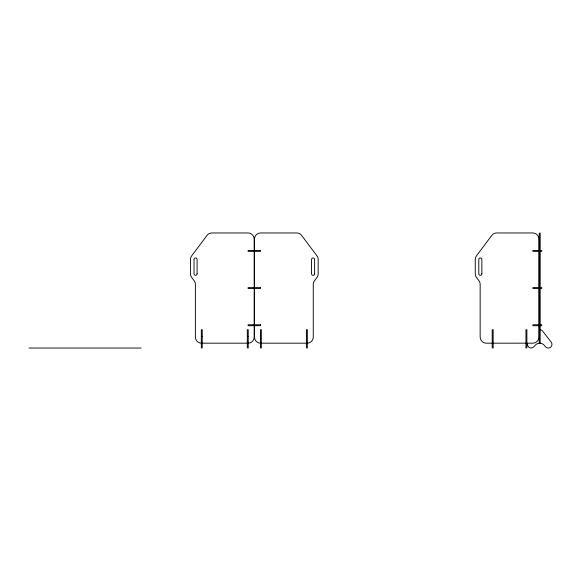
<?xml version="1.0" encoding="UTF-8"?>
<svg xmlns="http://www.w3.org/2000/svg" width="581" height="581" viewBox="0 0 581 581"><rect width="100%" height="100%" fill="white"/><g stroke="black" fill="none" stroke-linecap="round" stroke-linejoin="round"><path stroke-width="0.87" d="M202.072 336.443L201.498 336.443M541.855 250.426L532.879 250.426L532.879 251.37L541.855 251.37M541.855 287.595L532.879 287.595L532.879 288.539L541.855 288.539M541.855 324.764L532.879 324.764L532.879 325.709L541.855 325.709M248.24 336.443L247.484 336.443M202.253 343.182L247.303 343.182M261.348 343.182L306.39 343.182M492.209 343.182L486.079 343.182A6.122 6.122 0 0 1 480.153 337.06L480.153 284.399A6.122 6.122 0 0 0 478.933 280.725L476.478 277.457A6.122 6.122 0 0 1 475.258 273.782L475.258 259.496A6.122 6.122 0 0 1 476.478 255.822L491.787 235.407A6.122 6.122 0 0 1 496.69 232.959L532.821 232.959A6.122 6.122 0 0 1 538.936 238.885L538.936 250.426M526.887 343.182L533.009 343.182A6.122 6.122 0 0 0 538.936 337.256L538.936 325.709M493.146 343.182L525.943 343.175M29.05 348.041L141.11 348.041M540.185 232.959L540.185 250.716M540.185 251.282L540.185 343.182L539.241 343.182L539.241 325.709M539.241 232.959L539.241 250.426M539.241 251.37L539.241 287.595M539.241 288.539L539.241 324.764M538.936 251.37L538.936 287.595M538.936 288.539L538.936 324.764M526.887 348.034L526.887 329.703L525.943 329.703L525.943 348.034M493.146 348.034L493.146 329.703L492.209 329.703L492.209 348.034M307.327 348.026L307.327 329.696L306.398 329.696L306.398 348.026M261.341 348.034L261.341 329.703L260.411 329.703L260.411 348.034M254.478 250.433L254.478 238.885A6.122 6.122 0 0 1 260.6 232.959L296.731 232.959A6.122 6.122 0 0 1 301.626 235.407L316.935 255.822A6.122 6.122 0 0 1 318.163 259.496L318.163 273.782A6.122 6.122 0 0 1 316.935 277.457L314.488 280.725A6.122 6.122 0 0 0 313.261 284.399L313.261 337.06A6.122 6.122 0 0 1 307.334 343.182M254.478 251.377L254.478 287.602M254.478 288.546L254.478 324.772M254.478 325.716L254.478 337.256A6.122 6.122 0 0 0 260.404 343.182M254.166 250.433L254.166 238.885A6.122 6.122 0 0 0 248.043 232.959L211.92 232.959A6.122 6.122 0 0 0 207.018 235.407L191.708 255.822A6.122 6.122 0 0 0 190.488 259.496L190.488 273.782A6.122 6.122 0 0 0 191.708 277.457L194.156 280.725A6.122 6.122 0 0 1 195.383 284.399L195.383 337.06A6.122 6.122 0 0 0 201.309 343.182M254.166 251.377L254.166 287.602M254.166 288.546L254.166 324.772M254.166 325.716L254.166 337.256A6.122 6.122 0 0 1 248.24 343.182M248.24 348.034L248.24 329.703L247.303 329.703L247.303 348.034M202.246 348.026L202.246 329.696L201.316 329.696L201.316 348.026M540.185 329.703A3.675 3.675 0 0 1 542.618 331.09L551.187 342.115A3.675 3.675 0 0 1 550.541 347.271A3.675 3.675 0 0 1 545.385 346.625L544.55 345.542A6.122 6.122 0 0 0 534.883 345.542L534.041 346.625A3.675 3.675 0 0 1 527.613 343.342M260.535 250.433L248.109 250.433L248.109 251.362L260.535 251.362L260.535 250.433M260.535 287.602L248.109 287.602L248.109 288.532L260.535 288.532L260.535 287.602M260.535 324.772L248.109 324.772L248.109 325.701L260.535 325.701L260.535 324.772M481.86 273.782L481.86 259.496A1.532 1.532 0 0 0 480.327 257.964A1.532 1.532 0 0 0 478.795 259.496L478.795 273.782A1.532 1.532 0 0 0 480.327 275.314A1.532 1.532 0 0 0 481.86 273.782M314.619 273.782L314.619 259.496A1.532 1.532 0 0 0 313.086 257.964A1.532 1.532 0 0 0 311.561 259.496L311.561 273.782A1.532 1.532 0 0 0 313.086 275.314A1.532 1.532 0 0 0 314.619 273.782M197.09 273.782L197.09 259.496A1.532 1.532 0 0 0 195.557 257.964A1.532 1.532 0 0 0 194.025 259.496L194.025 273.782A1.532 1.532 0 0 0 195.557 275.314A1.532 1.532 0 0 0 197.09 273.782"/></g></svg>
